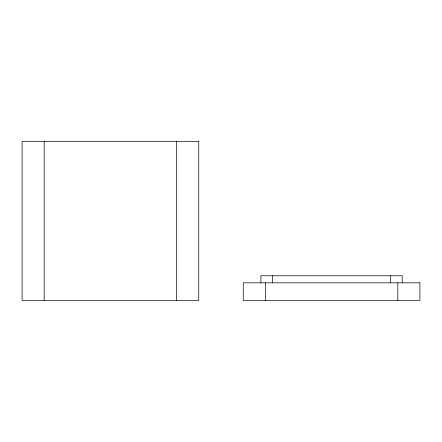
<?xml version="1.0" encoding="UTF-8"?>
<svg xmlns="http://www.w3.org/2000/svg" width="442" height="442" viewBox="0 0 442 442"><rect width="100%" height="100%" fill="white"/><g stroke="black" fill="none" stroke-linecap="round" stroke-linejoin="round"><path stroke-width="0.66" d="M402.237 282.825L402.237 275.758L260.924 275.758L260.924 282.825M397.822 282.825L397.822 300.488M390.501 275.758L390.501 282.825M272.653 275.758L272.653 282.825M265.338 282.825L265.338 300.488M176.662 141.512L176.662 300.488M44.178 141.512L44.178 300.488M198.745 141.512L22.1 141.512L22.1 300.488L198.745 300.488L198.745 141.512M419.9 282.825L243.255 282.825L243.255 300.488L419.9 300.488L419.9 282.825"/></g></svg>
